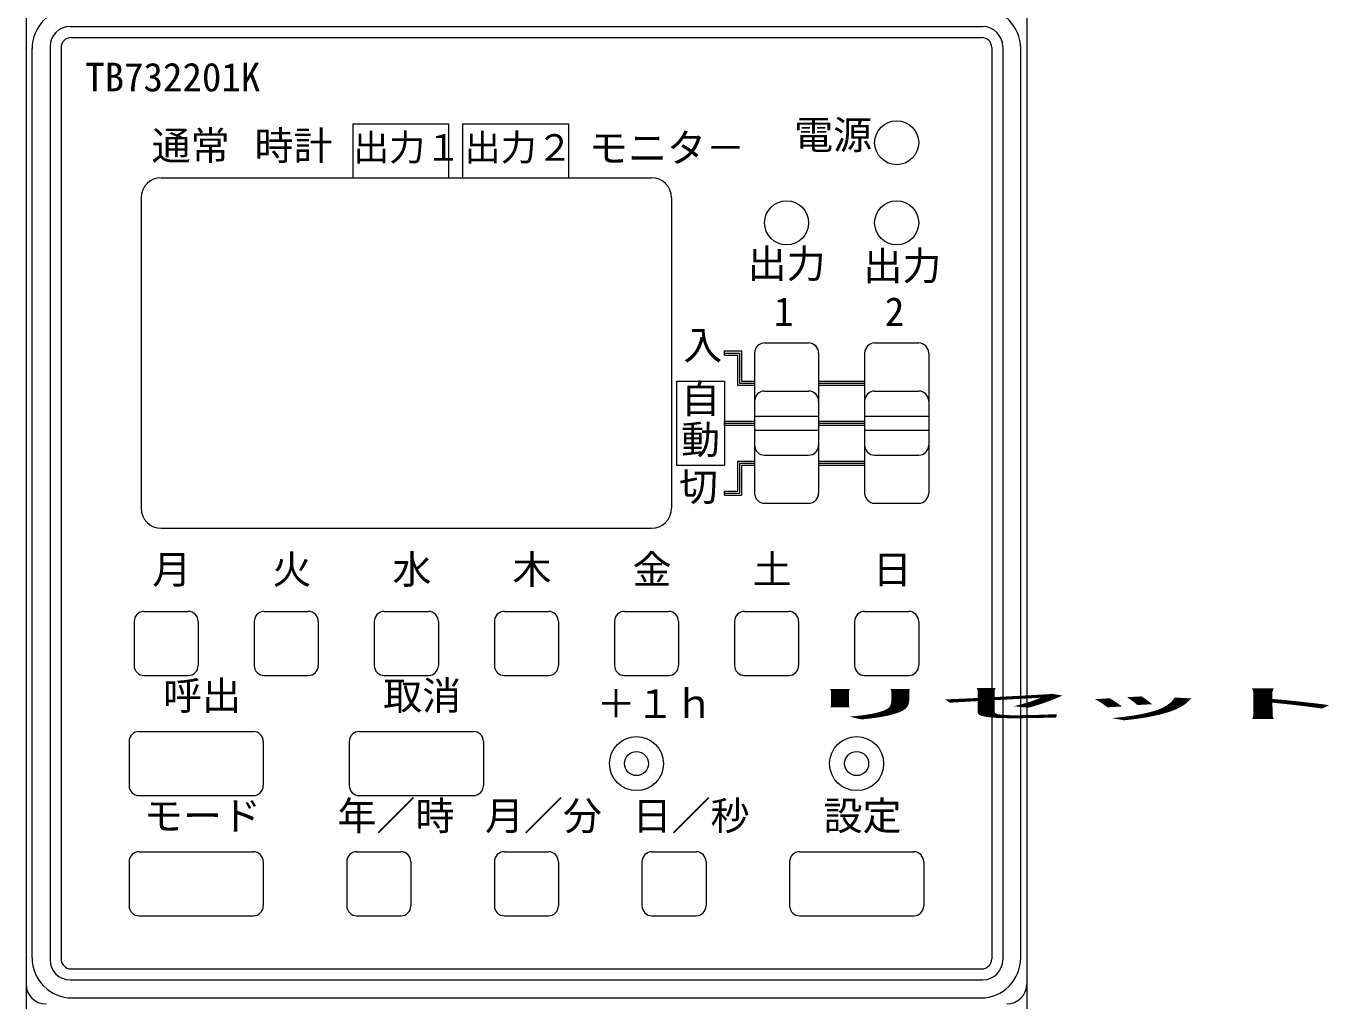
# Model space of a CAD drawing. Units: millimetres, scale not verified. Extents: x -81956 to 3947, y -2774 to 2774.
# Drawn here: x 995 to 1648, y 109 to 597 of the extents above; entities that cross this region are included whole.
import ezdxf
from ezdxf.enums import TextEntityAlignment as Align

# ---------------------------------------------------------------- set-up
doc = ezdxf.new("R2010")
doc.units = ezdxf.units.MM
doc.header["$LTSCALE"] = 2
doc.layers.add('4-0', color=7, linetype='Continuous', lineweight=18)
doc.styles.add('ＭＳ ゴシック', font='')
doc.styles.get('ＭＳ ゴシック').set_extended_font_data('MS Gothic')

msp = doc.modelspace()

# ---------------------------------------------------------------- linework, layer by layer
at = {"layer": '4-0'}
for p, q in [((995.126, 839.701), (995.126, 2.608)), ((1496.379, 839.701), (1496.379, 2.608)), ((1017.181, 597.094), (1474.324, 597.094)), ((1017.682, 591.58), (1473.822, 591.58)), ((998.135, 130.929), (998.135, 586.065)), ((1007.156, 587.069), (1007.156, 129.926)), ((1012.67, 586.568), (1012.67, 130.427)), ((1478.835, 586.568), (1478.835, 130.427)), ((1484.349, 587.069), (1484.349, 129.926)), ((1493.372, 130.928), (1493.372, 586.065)), ((1158.725, 548.473), (1158.725, 521.405)), ((1158.725, 548.473), (1206.657, 548.473)), ((1206.657, 548.473), (1206.657, 521.405)), ((1213.675, 548.473), (1213.675, 521.405)), ((1213.675, 548.473), (1266.807, 548.473)), ((1266.807, 548.473), (1266.807, 521.405)), ((1062.797, 521.405), (1308.411, 521.405)), ((1052.772, 511.38), (1052.772, 355.991)), ((1318.436, 511.38), (1318.436, 355.991)), ((1365.051, 438.698), (1387.106, 438.698)), ((1420.188, 438.698), (1442.244, 438.698)), ((1345.001, 434.688), (1353.522, 434.688)), ((1345.001, 432.683), (1345.001, 434.688)), ((1345.001, 433.686), (1352.519, 433.686)), ((1345.001, 432.683), (1351.517, 432.683)), ((1351.517, 432.683), (1351.517, 417.645)), ((1352.52, 433.686), (1352.52, 418.648)), ((1353.522, 434.688), (1353.522, 419.65)), ((1360.038, 433.686), (1360.038, 363.51)), ((1392.118, 433.686), (1392.118, 363.51)), ((1415.176, 433.686), (1415.176, 363.51)), ((1447.256, 433.686), (1447.256, 363.51)), ((1320.937, 419.651), (1320.937, 377.545)), ((1320.937, 419.651), (1344.998, 419.651)), ((1344.998, 419.651), (1344.998, 377.545)), ((1352.519, 418.648), (1360.038, 418.648)), ((1353.522, 419.65), (1360.038, 419.65)), ((1392.118, 419.65), (1415.176, 419.65)), ((1392.118, 418.648), (1415.176, 418.648)), ((1351.517, 417.645), (1360.038, 417.645)), ((1365.051, 414.638), (1387.106, 414.638)), ((1392.118, 417.645), (1415.176, 417.645)), ((1420.188, 414.638), (1442.244, 414.638)), ((1345.001, 397.595), (1345.001, 399.6)), ((1345.001, 399.6), (1360.038, 399.6)), ((1345.001, 398.598), (1360.038, 398.598)), ((1360.038, 402.107), (1392.118, 402.107)), ((1392.118, 399.6), (1415.176, 399.6)), ((1392.118, 398.598), (1415.176, 398.598)), ((1415.176, 402.107), (1447.256, 402.107)), ((1345.001, 397.595), (1360.038, 397.595)), ((1360.038, 395.089), (1392.118, 395.089)), ((1392.118, 397.595), (1415.176, 397.595)), ((1415.176, 395.089), (1447.256, 395.089)), ((1351.517, 379.55), (1351.517, 364.512)), ((1351.517, 379.55), (1360.038, 379.55)), ((1352.519, 378.548), (1360.038, 378.548)), ((1352.52, 378.548), (1352.52, 363.51)), ((1365.051, 382.558), (1387.106, 382.558)), ((1392.118, 379.55), (1415.176, 379.55)), ((1392.118, 378.548), (1415.176, 378.548)), ((1420.188, 382.558), (1442.244, 382.558)), ((1320.937, 377.545), (1344.998, 377.545)), ((1353.522, 377.545), (1353.522, 362.507)), ((1353.522, 377.545), (1360.038, 377.545)), ((1392.118, 377.545), (1415.176, 377.545)), ((1345.001, 364.513), (1351.517, 364.513)), ((1345.001, 362.507), (1345.001, 364.513)), ((1345.001, 363.51), (1352.519, 363.51)), ((1345.001, 362.507), (1353.522, 362.507)), ((1365.051, 358.498), (1387.106, 358.498)), ((1420.188, 358.498), (1442.244, 358.498)), ((1062.797, 345.966), (1308.411, 345.966)), ((1054.276, 304.362), (1076.331, 304.362)), ((1114.426, 304.362), (1136.482, 304.362)), ((1174.577, 304.362), (1196.632, 304.362)), ((1234.727, 304.362), (1256.782, 304.362)), ((1294.876, 304.362), (1316.931, 304.362)), ((1355.026, 304.362), (1377.081, 304.362)), ((1415.176, 304.362), (1437.231, 304.362)), ((1049.263, 299.35), (1049.263, 277.295)), ((1081.344, 299.35), (1081.344, 277.295)), ((1109.414, 299.35), (1109.414, 277.295)), ((1141.494, 299.35), (1141.494, 277.295)), ((1169.564, 299.35), (1169.564, 277.295)), ((1201.644, 299.35), (1201.644, 277.295)), ((1229.715, 299.35), (1229.715, 277.295)), ((1261.795, 299.35), (1261.795, 277.295)), ((1289.863, 299.35), (1289.863, 277.295)), ((1321.943, 299.35), (1321.943, 277.295)), ((1350.013, 299.35), (1350.013, 277.295)), ((1382.094, 299.35), (1382.094, 277.295)), ((1410.164, 299.35), (1410.164, 277.295)), ((1442.244, 299.35), (1442.244, 277.295)), ((1054.276, 272.282), (1076.331, 272.282)), ((1114.426, 272.282), (1136.482, 272.282)), ((1174.577, 272.282), (1196.632, 272.282)), ((1234.727, 272.282), (1256.782, 272.282)), ((1294.876, 272.282), (1316.931, 272.282)), ((1355.026, 272.282), (1377.081, 272.282)), ((1415.176, 272.282), (1437.231, 272.282)), ((1051.767, 244.212), (1108.91, 244.212)), ((1162.043, 244.212), (1219.186, 244.212)), ((1046.755, 239.199), (1046.755, 217.144)), ((1113.923, 239.199), (1113.923, 217.144)), ((1157.03, 239.199), (1157.03, 217.144)), ((1224.198, 239.199), (1224.198, 217.144)), ((1051.767, 212.132), (1108.91, 212.132)), ((1162.043, 212.132), (1219.186, 212.132)), ((1051.767, 184.062), (1108.91, 184.062)), ((1160.79, 184.062), (1182.845, 184.062)), ((1234.724, 184.062), (1256.779, 184.062)), ((1308.658, 184.062), (1330.714, 184.062)), ((1382.593, 184.062), (1439.736, 184.062)), ((1046.755, 179.049), (1046.755, 156.994)), ((1113.923, 179.049), (1113.923, 156.994)), ((1155.777, 179.049), (1155.777, 156.994)), ((1187.857, 179.049), (1187.857, 156.994)), ((1229.712, 179.049), (1229.712, 156.994)), ((1261.792, 179.049), (1261.792, 156.994)), ((1303.646, 179.049), (1303.646, 156.994)), ((1335.726, 179.049), (1335.726, 156.994)), ((1377.58, 179.049), (1377.58, 156.994)), ((1444.748, 179.049), (1444.748, 156.994)), ((1051.767, 151.981), (1108.91, 151.981)), ((1160.79, 151.981), (1182.845, 151.981)), ((1234.724, 151.981), (1256.779, 151.981)), ((1308.658, 151.981), (1330.714, 151.981)), ((1382.593, 151.981), (1439.736, 151.981)), ((1017.682, 125.415), (1473.822, 125.415)), ((1017.181, 119.901), (1474.324, 119.901)), ((1018.184, 110.879), (1473.321, 110.879))]:
    msp.add_line(p, q, dxfattribs=at)
for centre, radius in [((1431.216, 538.949), 11.028), ((1376.078, 498.849), 11.028), ((1431.216, 498.849), 11.028), ((1300.889, 228.172), 13.534), ((1411.164, 228.172), 13.534), ((1300.889, 228.172), 6.015), ((1411.164, 228.172), 6.015)]:
    msp.add_circle(centre, radius, dxfattribs=at)
for centre, radius, start, end in [((1018.184, 586.067), 20.05, 89.99956, 180), ((1473.321, 586.067), 20.05, 0, 89.99956), ((1017.181, 587.069), 10.025, 90, 180), ((1474.324, 587.069), 10.025, 0, 90), ((1017.682, 586.568), 5.013, 90, 180), ((1473.822, 586.568), 5.013, 0, 90), ((1062.797, 511.38), 10.025, 90, 180), ((1308.411, 511.38), 10.025, 0, 90), ((1365.051, 433.686), 5.013, 90, 180), ((1387.106, 433.686), 5.013, 0, 90), ((1420.188, 433.686), 5.013, 90, 180), ((1442.244, 433.686), 5.013, 0, 90), ((1365.051, 409.625), 5.013, 90, 180), ((1387.106, 409.625), 5.013, 0, 90), ((1420.188, 409.625), 5.013, 90, 180), ((1442.244, 409.625), 5.013, 0, 90), ((1365.051, 387.57), 5.013, 180, 270), ((1387.106, 387.57), 5.013, 270, 0), ((1420.188, 387.57), 5.013, 180, 270), ((1442.244, 387.57), 5.013, 270, 0), ((1365.051, 363.51), 5.013, 180, 270), ((1387.106, 363.51), 5.013, 270, 0), ((1420.188, 363.51), 5.013, 180, 270), ((1442.244, 363.51), 5.013, 270, 0), ((1062.797, 355.991), 10.025, 180, 270), ((1308.411, 355.991), 10.025, 270, 0), ((1054.276, 299.35), 5.013, 89.99999, 179.99995), ((1076.331, 299.35), 5.013, 0, 89.99999), ((1114.426, 299.35), 5.013, 89.99999, 179.99995), ((1136.482, 299.35), 5.013, 0, 89.99999), ((1174.577, 299.35), 5.013, 89.99999, 179.99995), ((1196.632, 299.35), 5.013, 0, 89.99999), ((1234.727, 299.35), 5.013, 89.99999, 179.99995), ((1256.782, 299.35), 5.013, 0, 89.99999), ((1294.876, 299.35), 5.013, 89.99999, 179.99995), ((1316.931, 299.35), 5.013, 0, 89.99999), ((1355.026, 299.35), 5.013, 89.99999, 179.99995), ((1377.081, 299.35), 5.013, 0, 89.99999), ((1415.176, 299.35), 5.013, 90, 180), ((1437.231, 299.35), 5.013, 0, 90), ((1054.276, 277.295), 5.013, 179.99995, 270), ((1076.331, 277.295), 5.013, 270.00006, 0), ((1114.426, 277.295), 5.013, 179.99995, 270), ((1136.482, 277.295), 5.013, 270.00006, 0), ((1174.577, 277.295), 5.013, 179.99995, 270), ((1196.632, 277.295), 5.013, 270.00006, 0), ((1234.727, 277.295), 5.013, 179.99995, 270), ((1256.782, 277.295), 5.013, 270.00006, 0), ((1294.876, 277.295), 5.013, 179.99995, 270), ((1316.931, 277.295), 5.013, 270.00006, 0), ((1355.026, 277.295), 5.013, 179.99995, 270), ((1377.081, 277.295), 5.013, 270.00006, 0), ((1415.176, 277.295), 5.013, 180, 270), ((1437.231, 277.295), 5.013, 270, 0), ((1051.767, 239.199), 5.013, 89.99997, 179.99995), ((1108.91, 239.199), 5.013, 0, 89.99997), ((1162.043, 239.199), 5.013, 89.99997, 179.99995), ((1219.186, 239.199), 5.013, 0, 89.99997), ((1051.767, 217.144), 5.013, 179.99995, 270), ((1108.91, 217.144), 5.013, 270.00006, 0), ((1162.043, 217.144), 5.013, 179.99995, 270), ((1219.186, 217.144), 5.013, 270.00006, 0), ((1051.767, 179.049), 5.013, 89.99997, 179.99995), ((1108.91, 179.049), 5.013, 0, 89.99997), ((1160.79, 179.049), 5.013, 89.99999, 179.99995), ((1182.845, 179.049), 5.013, 0, 89.99999), ((1234.724, 179.049), 5.013, 89.99999, 179.99995), ((1256.779, 179.049), 5.013, 0, 89.99999), ((1308.658, 179.049), 5.013, 89.99999, 179.99995), ((1330.714, 179.049), 5.013, 0, 89.99999), ((1382.593, 179.049), 5.013, 89.99997, 179.99995), ((1439.736, 179.049), 5.013, 0, 89.99997), ((1051.767, 156.994), 5.013, 179.99995, 270), ((1108.91, 156.994), 5.013, 270.00006, 0), ((1160.79, 156.994), 5.013, 179.99995, 270), ((1182.845, 156.994), 5.013, 270.00006, 0), ((1234.724, 156.994), 5.013, 179.99995, 270), ((1256.779, 156.994), 5.013, 270.00006, 0), ((1308.658, 156.994), 5.013, 179.99995, 270), ((1330.714, 156.994), 5.013, 270.00006, 0), ((1382.593, 156.994), 5.013, 179.99995, 270), ((1439.736, 156.994), 5.013, 270.00006, 0), ((1018.184, 130.929), 20.05, 179.99995, 270.00043), ((1473.321, 130.929), 20.05, 270.00043, 0), ((1017.181, 129.926), 10.025, 180, 270), ((1017.682, 130.427), 5.013, 180, 270), ((1473.822, 130.427), 5.013, 270, 0), ((1474.324, 129.926), 10.025, 270, 0), ((1005.151, 117.896), 10.025, 180, 270), ((1486.354, 117.896), 10.025, 270, 0)]:
    msp.add_arc(centre, radius, start, end, dxfattribs=at)

# ---------------------------------------------------------------- texts
at = {"layer": '4-0', "style": 'ＭＳ ゴシック'}
for s, height, p in [('TB732201K', 14.33, (1024.725, 560.353)), ('電源', 14.33, (1379.827, 531.43)), ('通常', 14.33, (1058.012, 525.992)), ('時計', 14.33, (1109.554, 525.992)), ('出力１', 13.23, (1158.949, 525.992)), ('出力２', 13.23, (1214.786, 525.992)), ('モニタ－', 14.33, (1277.065, 524.918)), ('出力', 14.33, (1356.526, 466.933)), ('出力', 14.33, (1414.51, 465.86)), ('1', 14.33, (1369.752, 442.959)), ('2', 14.33, (1425.307, 442.959)), ('入', 14.33, (1324.312, 426.129)), ('自', 14.33, (1323.238, 399.285)), ('動', 14.33, (1323.238, 378.883)), ('切', 14.33, (1322.164, 355.259)), ('月', 14.33, (1058.339, 313.886)), ('火', 14.33, (1118.489, 313.886)), ('水', 14.33, (1178.64, 313.886)), ('木', 14.33, (1238.79, 313.886)), ('金', 14.33, (1298.941, 313.886)), ('土', 14.33, (1359.091, 313.886)), ('日', 14.33, (1419.241, 313.886)), ('呼出', 14.33, (1063.736, 250.728)), ('取消', 14.33, (1174.012, 250.728)), ('＋１ｈ', 14.33, (1280.874, 246.718)), ('モード', 14.33, (1054.199, 190.578)), ('年／時', 14.33, (1151.037, 190.578)), ('月／分', 14.33, (1224.971, 190.578)), ('日／秒', 14.33, (1298.906, 190.578)), ('設定', 14.33, (1394.561, 190.578))]:
    msp.add_text(s, height=height, dxfattribs=at).set_placement(p, align=Align.BOTTOM_LEFT)
at = {"layer": '4-0', "style": 'ＭＳ ゴシック', "width": 7}
msp.add_text('ﾘｾｯﾄ', height=14.33, dxfattribs=at).set_placement((1384.49, 246.718), align=Align.BOTTOM_LEFT)

doc.saveas('drawing.dxf')
